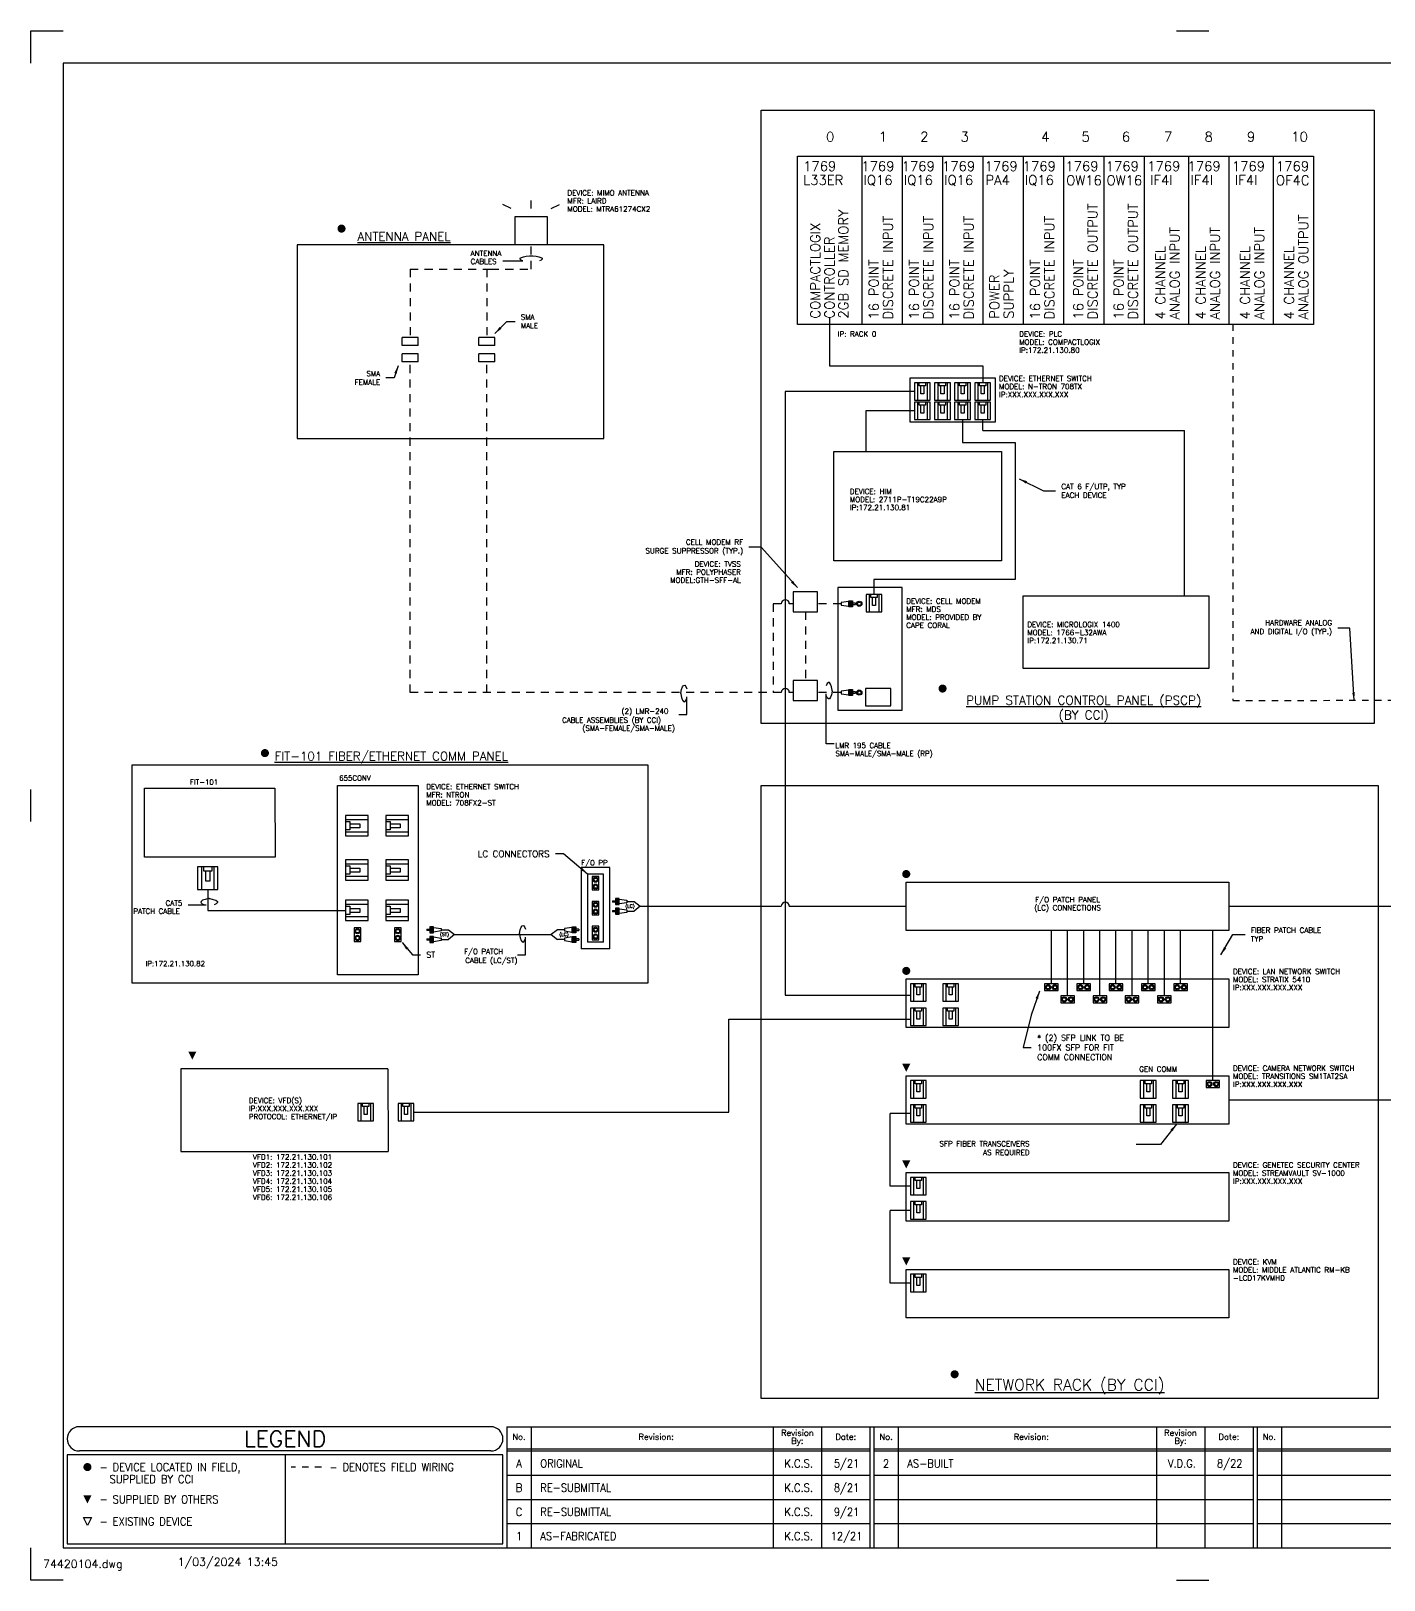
# Model space of a CAD drawing. Extents: x 0 to 36, y 0 to 24.
# Drawn here: x 0 to 20.97, y 0 to 24 of the extents above; entities that cross this region are included whole.
import ezdxf
from ezdxf.enums import TextEntityAlignment as Align
from ezdxf.lldxf.tags import DXFTag

# ---------------------------------------------------------------- set-up
doc = ezdxf.new("R2010")
doc.units = 0
doc.header["$LTSCALE"] = 0.5
doc.header["$MEASUREMENT"] = 0
doc.linetypes.add('HIDDEN', pattern=[0.375, 0.25, -0.125])
doc.linetypes.add('HIDDEN2', pattern=[0.1875, 0.125, -0.0625])
doc.layers.get('0').update_dxf_attribs({"linetype": 'CONTINUOUS'})
doc.layers.add('BORDER', color=2, linetype='CONTINUOUS')
doc.layers.add('CUT-MARK', color=5, linetype='CONTINUOUS')
doc.styles.add('ROMANS', font='ROMANS.shx')
doc.styles.get("Standard").update_dxf_attribs({"font": 'SIMPLEX'})
doc.linetypes.add('ETHERNET', pattern='A,0.5,-0.2,["ENET",Standard,S=0.1,R=0,X=-0.1,Y=-0.05],-0.45', length=1.15)
tags = doc.linetypes.add('FIBER', pattern='A,0.99,-0.2,["FO",Standard,S=0.2,R=0,X=0,Y=-0.1],-0.55', length=1.74).pattern_tags.tags
tags[6] = DXFTag(74, 10)
doc.linetypes.add('FIBER_OPTIC', pattern='A,0.5,-0.2,["FO",Standard,S=0.1,R=0,X=-0.1,Y=-0.05],-0.2', length=0.9)
doc.dimstyles.get("Standard").update_dxf_attribs({"dimtxt": 0.125, "dimasz": 0.125, "dimexe": 0.18, "dimexo": 0.0625, "dimgap": 0.09, "dimtad": 0, "dimtih": 1, "dimtoh": 1, "dimlfac": 4, "dimzin": 0, "dimdsep": 46, "dimtxsty": 'Standard', "dimcen": 0.09, "dimadec": 0, "dimazin": 0, "dimtfac": 1, "dimtofl": 0, "dimtmove": 0, "dimatfit": 3, "dimfxl": 0, "dimtolj": 1, "dimtzin": 0, "dimarcsym": 0})

# ---------------------------------------------------------------- blocks, each defined once
blk = doc.blocks.new('CUTMARK')
at = {"color": 5}
for p, q in [((0, 23.5), (0, 24)), ((0, 24), (0.5, 24)), ((17.75, 24), (18.25, 24)), ((0, 11.75), (0, 12.25)), ((0, 0), (0, 0.5)), ((0.5, 0), (0, 0)), ((17.75, 0), (18.25, 0))]:
    blk.add_line(p, q, dxfattribs=at)
blk = doc.blocks.new('FCIRLEG')
at = {"color": 5, "const_width": 0.0625}
blk.add_lwpolyline([(-0.03125, 0, 1), (0.03125, 0, 1)], format="xyb", close=True, dxfattribs=at)
blk = doc.blocks.new('FTRIULEG')
at = {"color": 5}
blk.add_solid([(0, 0.125), (0, 0.125), (-0.0625, 0), (0.0625, 0)], dxfattribs=at)
blk = doc.blocks.new('ENETCONTOP_LAY')
at = {"color": 0}
for p, q in [((-0.125, 0.156), (-0.125, -0.156)), ((0.219, 0.156), (-0.125, 0.156)), ((0.219, 0.094), (-0.125, 0.094)), ((0, 0.031), (0.156, 0.031)), ((0, -0.031), (0, 0.031)), ((0.156, -0.063), (0.156, 0.062)), ((0.156, 0.062), (0.219, 0.062)), ((0.219, -0.156), (0.219, 0.156)), ((0.219, -0.094), (-0.125, -0.094)), ((-0.125, -0.156), (0.219, -0.156)), ((0.156, -0.031), (0, -0.031)), ((0.219, -0.063), (0.156, -0.063))]:
    blk.add_line(p, q, dxfattribs=at)
blk = doc.blocks.new('StPort_LAY')
at = {"color": 0, "linetype": 'Continuous'}
for p, q in [((20.15625, 6.59375), (19.78125, 6.59375)), ((19.78125, 6.59375), (19.78125, 6.40625)), ((19.78125, 6.40625), (20.15625, 6.40625)), ((20.15625, 6.40625), (20.15625, 6.59375))]:
    blk.add_line(p, q, dxfattribs=at)
for centre, radius in [((19.875, 6.5), 0.07031), ((19.875, 6.5), 0.04688), ((19.875, 6.5), 0.04688), ((20.0625, 6.5), 0.07031), ((20.0625, 6.5), 0.04688)]:
    blk.add_circle(centre, radius, dxfattribs=at)
blk = doc.blocks.new('Lasso')
at = {"color": 5}
blk.add_line((0, -0.437), (0, -0.128), dxfattribs=at)
at = {"color": 5, "linetype": 'Continuous'}
blk.add_polyline3d([(0, -0.128, 0), (0.012, -0.156, 0), (0.026, -0.17, 0), (0.04, -0.168, 0), (0.054, -0.151, 0), (0.065, -0.119, 0), (0.073, -0.076, 0), (0.078, -0.026, 0), (0.078, 0.027, 0), (0.073, 0.077, 0), (0.065, 0.12, 0), (0.054, 0.151, 0), (0.04, 0.169, 0), (0.026, 0.171, 0), (0.012, 0.157, 0), (0, 0.129, 0)], dxfattribs=at)
blk = doc.blocks.new('11')
at = {"style": 'ROMANS', "width": 0.9}
for s, p in [('C', (7.562, 0.993)), ('K.C.S.', (11.896, 0.993)), ('9/21', (12.637, 0.993))]:
    blk.add_text(s, height=0.125, dxfattribs=at).set_placement(p, align=Align.CENTER)
blk.add_text('RE-SUBMITTAL', height=0.125, dxfattribs=at).set_placement((7.891, 0.993))
blk = doc.blocks.new('14')
at = {"style": 'ROMANS', "width": 0.9}
for s, p in [('1', (7.563, 0.618)), ('K.C.S.', (11.896, 0.618)), ('12/21', (12.637, 0.618))]:
    blk.add_text(s, height=0.125, dxfattribs=at).set_placement(p, align=Align.CENTER)
blk.add_text('AS-FABRICATED', height=0.125, dxfattribs=at).set_placement((7.891, 0.618))
blk = doc.blocks.new('DrawingName')
at = {"color": 0, "linetype": 'Continuous', "insert": (0.1875, 0.3125), "char_height": 0.125, "attachment_point": 1, "style": 'ROMANS'}
blk.add_mtext('74420104.dwg', dxfattribs=at)
blk = doc.blocks.new('dwgfilename')
at = {"color": 0, "linetype": 'Continuous'}
blk.add_blockref('DrawingName', (0, 0), dxfattribs=at)
blk = doc.blocks.new('dwgdate')
at = {"color": 0, "linetype": 'Continuous', "insert": (2.1875, 0.34375), "char_height": 0.125, "attachment_point": 1, "style": 'ROMANS'}
blk.add_mtext(' 1/03/2024 13:45', dxfattribs=at)
blk = doc.blocks.new('Drawing_Name_Date_Panel_Layout')
at = {"linetype": 'Continuous'}
for name in ['dwgfilename', 'dwgdate']:
    blk.add_blockref(name, (0, 0), dxfattribs=at)

msp = doc.modelspace()

# ---------------------------------------------------------------- linework, layer by layer
for p, q in [((11.312, 13.272), (11.312, 22.772)), ((11.312, 22.772), (20.812, 22.772)), ((20.812, 22.772), (20.812, 13.272)), ((7.75, 21.25), (7.75, 21.375)), ((7.438, 21.25), (7.312, 21.312)), ((7.5, 20.688), (7.5, 21.125)), ((7.5, 21.125), (8, 21.125)), ((8, 21.125), (8, 20.688)), ((8.062, 21.25), (8.187, 21.312)), ((8.875, 20.688), (4.125, 20.688)), ((4.125, 20.688), (4.125, 17.688)), ((8.875, 17.688), (8.875, 20.688)), ((5.75, 19.125), (5.75, 19.25)), ((6, 19.25), (5.75, 19.25)), ((6, 19.125), (6, 19.25)), ((6.938, 19.125), (6.938, 19.25)), ((7.188, 19.25), (6.938, 19.25)), ((7.188, 19.125), (7.188, 19.25)), ((6, 19.125), (5.75, 19.125)), ((5.75, 18.875), (5.75, 19)), ((6, 19), (5.75, 19)), ((6, 18.875), (6, 19)), ((7.188, 19.125), (6.938, 19.125)), ((6.938, 18.875), (6.938, 19)), ((7.188, 19), (6.938, 19)), ((7.188, 18.875), (7.188, 19)), ((6, 18.875), (5.75, 18.875)), ((7.188, 18.875), (6.938, 18.875)), ((13.625, 17.938), (13.625, 18.625)), ((13.625, 18.625), (13.875, 18.625)), ((13.875, 18.625), (14.938, 18.625)), ((14.938, 18.625), (14.938, 17.938)), ((14.938, 17.938), (13.625, 17.938)), ((4.125, 17.688), (8.875, 17.688)), ((12.438, 15.791), (12.438, 17.484)), ((12.438, 17.484), (15.039, 17.484)), ((15.039, 17.484), (15.039, 15.791)), ((15.039, 15.791), (12.438, 15.791)), ((12.5, 15.375), (12.5, 13.475)), ((13.5, 15.375), (12.5, 15.375)), ((13.5, 13.475), (13.5, 15.375)), ((12.188, 15.312), (11.812, 15.312)), ((11.812, 15.312), (11.812, 15)), ((12.188, 15), (12.188, 15.312)), ((12.776, 15.134), (12.776, 15.116)), ((15.375, 15.25), (18.25, 15.25)), ((15.375, 14.125), (15.375, 15.25)), ((18.25, 15.25), (18.25, 14.125)), ((11.812, 15), (12.188, 15)), ((12.188, 13.938), (11.812, 13.938)), ((11.812, 13.938), (11.812, 13.625)), ((12.188, 13.625), (12.188, 13.938)), ((18.25, 14.125), (15.375, 14.125)), ((12.776, 13.759), (12.776, 13.741)), ((11.812, 13.625), (12.188, 13.625)), ((12.5, 13.475), (13.5, 13.475)), ((20.812, 13.272), (11.312, 13.272)), ((9.562, 12.625), (1.562, 12.625)), ((1.562, 12.625), (1.562, 9.25)), ((9.562, 9.25), (9.562, 12.625)), ((1.758, 11.199), (1.758, 12.266)), ((1.758, 12.266), (3.78, 12.266)), ((3.78, 12.266), (3.782, 11.199)), ((4.75, 9.375), (4.75, 12.312)), ((4.75, 12.312), (6, 12.312)), ((6, 12.312), (6, 9.375)), ((11.312, 2.812), (11.312, 12.312)), ((11.312, 12.312), (20.875, 12.312)), ((20.875, 12.312), (20.875, 2.812)), ((3.782, 11.199), (1.758, 11.199)), ((8.971, 11.037), (8.525, 11.037)), ((8.871, 10.938), (8.625, 10.938)), ((13.562, 10.062), (13.562, 10.812)), ((13.562, 10.812), (16.062, 10.812)), ((16.062, 10.812), (18.562, 10.812)), ((18.562, 10.812), (18.562, 10.062)), ((9.009, 10.521), (9.009, 10.503)), ((9.009, 10.372), (9.009, 10.354)), ((6.134, 10.084), (6.134, 10.065)), ((8.491, 10.084), (8.491, 10.065)), ((6.134, 9.935), (6.134, 9.916)), ((8.491, 9.935), (8.491, 9.916)), ((8.871, 9.881), (8.625, 9.881)), ((18.562, 10.062), (13.562, 10.062)), ((8.971, 9.781), (8.525, 9.781)), ((6, 9.375), (4.75, 9.375)), ((1.562, 9.25), (9.562, 9.25)), ((13.562, 8.562), (13.562, 9.312)), ((13.562, 9.312), (16.062, 9.312)), ((16.062, 9.312), (18.562, 9.312)), ((18.562, 9.312), (18.562, 8.562)), ((18.562, 8.562), (13.562, 8.562)), ((5.531, 7.92), (2.321, 7.92)), ((2.321, 7.92), (2.321, 6.637)), ((5.531, 7.92), (5.532, 6.637)), ((13.562, 7.062), (13.562, 7.812)), ((13.562, 7.812), (16.062, 7.812)), ((16.062, 7.812), (18.562, 7.812)), ((18.562, 7.812), (18.562, 7.062)), ((18.562, 7.062), (13.562, 7.062)), ((2.321, 6.637), (5.532, 6.637)), ((13.562, 5.562), (13.562, 6.312)), ((13.562, 6.312), (16.062, 6.312)), ((16.062, 6.312), (18.562, 6.312)), ((18.562, 6.312), (18.562, 5.562)), ((18.562, 5.562), (13.562, 5.562)), ((13.562, 4.062), (13.562, 4.812)), ((13.562, 4.812), (16.062, 4.812)), ((16.062, 4.812), (18.562, 4.812)), ((18.562, 4.812), (18.562, 4.062)), ((18.562, 4.062), (13.562, 4.062)), ((20.875, 2.812), (11.312, 2.812))]:
    msp.add_line(p, q)
at = {"color": 0, "linetype": 'Continuous'}
for p, q in [((12.875, 22.062), (12.875, 19.454)), ((13.5, 22.062), (13.5, 19.454)), ((14.125, 22.062), (14.125, 19.454)), ((14.75, 22.062), (14.75, 19.454)), ((15.375, 22.062), (15.375, 19.454)), ((16, 22.062), (16, 19.454)), ((16.625, 22.062), (16.625, 19.454)), ((17.25, 22.062), (17.25, 19.454)), ((17.938, 22.062), (17.938, 19.454)), ((18.562, 22.062), (18.562, 19.454)), ((19.25, 22.062), (19.25, 19.454)), ((19.875, 22.062), (19.875, 19.454)), ((12.674, 15.162), (12.553, 15.144)), ((12.553, 15.144), (12.553, 15.106)), ((12.674, 15.172), (12.73, 15.172)), ((12.674, 15.078), (12.674, 15.172)), ((12.72, 15.162), (12.683, 15.162)), ((12.72, 15.144), (12.683, 15.144)), ((12.72, 15.125), (12.683, 15.125)), ((12.73, 15.172), (12.73, 15.078)), ((12.776, 15.134), (12.73, 15.134)), ((12.553, 15.106), (12.674, 15.088)), ((12.73, 15.078), (12.674, 15.078)), ((12.72, 15.106), (12.683, 15.106)), ((12.72, 15.088), (12.683, 15.088)), ((12.73, 15.116), (12.776, 15.116)), ((12.674, 13.787), (12.553, 13.769)), ((12.553, 13.769), (12.553, 13.731)), ((12.553, 13.731), (12.674, 13.713)), ((12.674, 13.797), (12.73, 13.797)), ((12.674, 13.703), (12.674, 13.797)), ((12.73, 13.703), (12.674, 13.703)), ((12.72, 13.787), (12.683, 13.787)), ((12.72, 13.769), (12.683, 13.769)), ((12.72, 13.75), (12.683, 13.75)), ((12.72, 13.731), (12.683, 13.731)), ((12.72, 13.713), (12.683, 13.713)), ((12.73, 13.797), (12.73, 13.703)), ((12.776, 13.759), (12.73, 13.759)), ((12.73, 13.741), (12.776, 13.741)), ((8.525, 11.037), (8.525, 9.781)), ((8.625, 10.938), (8.625, 9.881)), ((8.871, 9.881), (8.871, 10.938)), ((8.971, 9.781), (8.971, 11.037)), ((8.695, 10.515), (8.695, 10.304)), ((8.801, 10.515), (8.695, 10.515)), ((8.801, 10.304), (8.801, 10.515)), ((9.009, 10.521), (9.056, 10.521)), ((9.056, 10.503), (9.009, 10.503)), ((9.009, 10.372), (9.056, 10.372)), ((9.056, 10.354), (9.009, 10.354)), ((9.112, 10.559), (9.056, 10.559)), ((9.056, 10.559), (9.056, 10.465)), ((9.056, 10.465), (9.112, 10.465)), ((9.112, 10.41), (9.056, 10.41)), ((9.056, 10.41), (9.056, 10.316)), ((9.065, 10.549), (9.102, 10.549)), ((9.065, 10.531), (9.102, 10.531)), ((9.065, 10.512), (9.102, 10.512)), ((9.065, 10.493), (9.102, 10.493)), ((9.065, 10.475), (9.102, 10.475)), ((9.065, 10.4), (9.102, 10.4)), ((9.065, 10.382), (9.102, 10.382)), ((9.065, 10.363), (9.102, 10.363)), ((9.065, 10.344), (9.102, 10.344)), ((9.065, 10.326), (9.102, 10.326)), ((9.112, 10.465), (9.112, 10.559)), ((9.112, 10.549), (9.233, 10.531)), ((9.233, 10.493), (9.112, 10.475)), ((9.112, 10.316), (9.112, 10.41)), ((9.112, 10.4), (9.233, 10.382)), ((9.233, 10.344), (9.112, 10.326)), ((9.233, 10.531), (9.233, 10.493)), ((9.233, 10.382), (9.233, 10.344)), ((6.134, 10.084), (6.181, 10.084)), ((6.237, 10.121), (6.181, 10.121)), ((6.181, 10.121), (6.181, 10.028)), ((6.19, 10.112), (6.227, 10.112)), ((6.19, 10.093), (6.227, 10.093)), ((6.237, 10.028), (6.237, 10.121)), ((6.237, 10.112), (6.358, 10.093)), ((6.358, 10.093), (6.358, 10.056)), ((8.388, 10.112), (8.267, 10.093)), ((8.267, 10.093), (8.267, 10.056)), ((8.388, 10.121), (8.444, 10.121)), ((8.388, 10.028), (8.388, 10.121)), ((8.435, 10.112), (8.398, 10.112)), ((8.435, 10.093), (8.398, 10.093)), ((8.444, 10.121), (8.444, 10.028)), ((8.491, 10.084), (8.444, 10.084)), ((8.695, 10.304), (8.801, 10.304)), ((9.056, 10.316), (9.112, 10.316)), ((6.181, 10.065), (6.134, 10.065)), ((6.134, 9.935), (6.181, 9.935)), ((6.181, 9.916), (6.134, 9.916)), ((6.181, 10.028), (6.237, 10.028)), ((6.237, 9.972), (6.181, 9.972)), ((6.181, 9.972), (6.181, 9.879)), ((6.181, 9.879), (6.237, 9.879)), ((6.19, 10.074), (6.227, 10.074)), ((6.19, 10.056), (6.227, 10.056)), ((6.19, 10.037), (6.227, 10.037)), ((6.19, 9.963), (6.227, 9.963)), ((6.19, 9.944), (6.227, 9.944)), ((6.19, 9.926), (6.227, 9.926)), ((6.19, 9.907), (6.227, 9.907)), ((6.19, 9.888), (6.227, 9.888)), ((6.358, 10.056), (6.237, 10.037)), ((6.237, 9.879), (6.237, 9.972)), ((6.237, 9.963), (6.358, 9.944)), ((6.358, 9.907), (6.237, 9.888)), ((6.358, 9.944), (6.358, 9.907)), ((8.267, 10.056), (8.388, 10.037)), ((8.388, 9.963), (8.267, 9.944)), ((8.267, 9.944), (8.267, 9.907)), ((8.267, 9.907), (8.388, 9.888)), ((8.444, 10.028), (8.388, 10.028)), ((8.388, 9.972), (8.444, 9.972)), ((8.388, 9.879), (8.388, 9.972)), ((8.444, 9.879), (8.388, 9.879)), ((8.435, 10.074), (8.398, 10.074)), ((8.435, 10.056), (8.398, 10.056)), ((8.435, 10.037), (8.398, 10.037)), ((8.435, 9.963), (8.398, 9.963)), ((8.435, 9.944), (8.398, 9.944)), ((8.435, 9.926), (8.398, 9.926)), ((8.435, 9.907), (8.398, 9.907)), ((8.435, 9.888), (8.398, 9.888)), ((8.444, 10.065), (8.491, 10.065)), ((8.444, 9.972), (8.444, 9.879)), ((8.491, 9.935), (8.444, 9.935)), ((8.444, 9.916), (8.491, 9.916)), ((7.312, 0.562), (7.312, 1.937))]:
    msp.add_line(p, q, dxfattribs=at)
at = {"linetype": 'HIDDEN'}
for p, q in [((7.75, 20.312), (7.75, 20.688)), ((5.875, 20.312), (7.125, 20.312)), ((5.875, 20.312), (5.875, 19.25)), ((7.062, 20.312), (7.062, 19.25)), ((7.125, 20.312), (7.75, 20.312)), ((5.875, 13.75), (5.875, 18.875)), ((7.062, 13.75), (7.062, 18.875)), ((11.5, 15.125), (11.5, 13.75)), ((11.625, 15.125), (11.5, 15.125)), ((11.812, 15.125), (11.75, 15.125)), ((12.553, 15.125), (12.188, 15.125)), ((12, 15), (12, 13.938)), ((11.625, 13.75), (5.875, 13.75)), ((11.812, 13.75), (11.75, 13.75)), ((11.812, 13.75), (11.75, 13.75)), ((12.553, 13.75), (12.188, 13.75)), ((12.553, 13.75), (12.188, 13.75))]:
    msp.add_line(p, q, dxfattribs=at)
at = {"linetype": 'ETHERNET'}
for p, q in [((12.375, 19.562), (12.375, 18.812)), ((12.375, 18.812), (14.75, 18.812)), ((14.75, 18.812), (14.75, 18.562)), ((11.688, 18.414), (11.688, 9.062)), ((13.69, 18.414), (11.688, 18.414)), ((13.69, 18.115), (12.938, 18.115)), ((12.938, 18.115), (12.938, 17.484)), ((14.435, 17.979), (14.435, 17.625)), ((14.75, 17.812), (14.75, 17.979)), ((14.75, 17.812), (17.875, 17.812)), ((17.875, 15.25), (17.875, 17.812)), ((14.435, 17.625), (15.25, 17.625)), ((15.25, 17.625), (15.25, 15.5)), ((15.25, 15.5), (13.062, 15.5)), ((13.062, 15.5), (13.062, 15.271)), ((2.739, 10.699), (2.739, 10.375)), ((2.739, 10.375), (4.875, 10.375)), ((11.688, 9.062), (13.625, 9.062)), ((10.812, 7.25), (10.812, 8.688)), ((10.812, 8.688), (13.625, 8.688)), ((5.938, 7.25), (10.812, 7.25)), ((13.627, 7.226), (13.312, 7.226)), ((13.312, 6.101), (13.312, 7.226)), ((18.562, 7.438), (27.25, 7.438)), ((13.627, 6.101), (13.312, 6.101)), ((13.627, 5.726), (13.312, 5.726)), ((13.312, 4.601), (13.312, 5.726)), ((13.627, 4.601), (13.312, 4.601))]:
    msp.add_line(p, q, dxfattribs=at)
at = {"linetype": 'HIDDEN2'}
for p, q in [((18.625, 19.454), (18.625, 13.625)), ((18.625, 13.625), (24.313, 13.642)), ((4.5, 1.75), (4.031, 1.75))]:
    msp.add_line(p, q, dxfattribs=at)
at = {"color": 5}
for p, q in [((10.162, 13.41), (10.162, 13.685)), ((12.322, 12.955), (12.322, 13.729)), ((2.438, 10.463), (2.712, 10.463)), ((7.662, 9.688), (7.662, 9.962))]:
    msp.add_line(p, q, dxfattribs=at)
at = {"color": 0}
for p, q in [((13.321, 13.812), (12.929, 13.813)), ((12.929, 13.813), (12.929, 13.542)), ((13.321, 13.542), (13.321, 13.812)), ((12.929, 13.542), (13.321, 13.542)), ((7.125, 2.375), (0.75, 2.375)), ((0.562, 1.937), (0.562, 0.562)), ((7.312, 1.937), (0.562, 1.937)), ((7.125, 2), (0.75, 2)), ((3.938, 1.937), (3.938, 0.562)), ((0.562, 0.562), (7.312, 0.562))]:
    msp.add_line(p, q, dxfattribs=at)
at = {"linetype": 'FIBER'}
for p, q in [((10.037, 13.41), (10.162, 13.41)), ((12.447, 12.955), (12.322, 12.955)), ((7.537, 9.688), (7.662, 9.688))]:
    msp.add_line(p, q, dxfattribs=at)
at = {"linetype": 'FIBER_OPTIC'}
for p, q in [((9.233, 10.512), (9.344, 10.512)), ((9.233, 10.363), (9.344, 10.363)), ((9.344, 10.512), (9.438, 10.438)), ((9.438, 10.438), (9.344, 10.363)), ((9.438, 10.438), (11.625, 10.438)), ((11.75, 10.438), (13.562, 10.438)), ((18.562, 10.438), (24.375, 10.438)), ((6.358, 10.074), (6.469, 10.074)), ((6.358, 9.926), (6.469, 9.926)), ((6.469, 10.074), (6.562, 10)), ((6.562, 10), (6.469, 9.926)), ((6.562, 10), (8.062, 10)), ((8.156, 10.074), (8.062, 10)), ((8.062, 10), (8.156, 9.926)), ((8.267, 10.074), (8.156, 10.074)), ((8.267, 9.926), (8.156, 9.926)), ((15.812, 9.237), (15.812, 10.062)), ((16.062, 9.049), (16.062, 10.062)), ((16.312, 9.237), (16.312, 10.062)), ((16.562, 9.049), (16.562, 10.062)), ((16.812, 9.237), (16.812, 10.062)), ((17.062, 9.049), (17.062, 10.062)), ((17.312, 9.237), (17.312, 10.062)), ((17.562, 9.049), (17.562, 10.062)), ((17.812, 9.237), (17.812, 10.062)), ((18.312, 7.737), (18.312, 10.062))]:
    msp.add_line(p, q, dxfattribs=at)
at = {"color": 2}
for p, q in [((7.375, 2.375), (13.062, 2.375)), ((7.375, 2.375), (7.375, 0.5)), ((7.75, 2.375), (7.75, 0.5)), ((11.5, 2.375), (11.5, 0.5)), ((12.25, 2.375), (12.25, 0.5)), ((13, 2.375), (13, 0.5)), ((13.062, 2.375), (13.062, 0.5)), ((13.062, 2.375), (19, 2.375)), ((13.438, 2.375), (13.438, 0.5)), ((17.438, 2.375), (17.438, 0.5)), ((18.188, 2.375), (18.188, 0.5)), ((18.938, 2.375), (18.938, 0.5)), ((19, 2.375), (24.75, 2.375)), ((19, 2.375), (19, 0.5)), ((19.375, 2.375), (19.375, 0.5)), ((7.375, 2.031), (12.996, 2.031)), ((7.375, 2), (13, 2)), ((13.062, 2.031), (18.933, 2.031)), ((13.062, 2), (18.938, 2)), ((19, 2.031), (24.746, 2.031)), ((19, 2), (24.75, 2)), ((7.375, 1.625), (13, 1.625)), ((13.062, 1.625), (18.938, 1.625)), ((19, 1.625), (24.75, 1.625)), ((7.375, 1.25), (13, 1.25)), ((13.062, 1.25), (18.938, 1.25)), ((19, 1.25), (24.75, 1.25)), ((7.375, 0.875), (13, 0.875)), ((13.062, 0.875), (18.938, 0.875)), ((19, 0.875), (24.75, 0.875))]:
    msp.add_line(p, q, dxfattribs=at)
at = {"linetype": 'Continuous'}
for p, q in [((0.875, 0.844), (0.813, 0.969)), ((0.813, 0.969), (0.938, 0.969)), ((0.938, 0.969), (0.875, 0.844))]:
    msp.add_line(p, q, dxfattribs=at)
at = {"color": 0, "linetype": 'Continuous'}
msp.add_lwpolyline([(19.875, 19.454), (11.875, 19.454), (11.875, 22.062), (19.875, 22.062)], dxfattribs=at)
at = {"color": 5, "linetype": 'Continuous'}
for points in [[(10.068, 13.735, 0), (10.068, 13.742, 0), (10.079, 13.797, 0), (10.093, 13.838, 0), (10.111, 13.861, 0), (10.129, 13.863, 0), (10.147, 13.845, 0), (10.162, 13.809, 0)], [(10.068, 13.735, 0), (10.068, 13.728, 0), (10.079, 13.673, 0), (10.093, 13.632, 0), (10.111, 13.609, 0), (10.129, 13.607, 0), (10.147, 13.625, 0), (10.162, 13.662, 0)], [(12.416, 13.779, 0), (12.416, 13.786, 0), (12.405, 13.841, 0), (12.391, 13.882, 0), (12.373, 13.905, 0), (12.355, 13.907, 0), (12.337, 13.889, 0), (12.322, 13.853, 0)], [(12.416, 13.779, 0), (12.416, 13.772, 0), (12.405, 13.717, 0), (12.391, 13.676, 0), (12.373, 13.653, 0), (12.355, 13.651, 0), (12.337, 13.669, 0), (12.322, 13.706, 0)], [(2.762, 10.557, 0), (2.755, 10.557, 0), (2.7, 10.546, 0), (2.659, 10.532, 0), (2.636, 10.514, 0), (2.634, 10.496, 0), (2.652, 10.478, 0), (2.689, 10.463, 0)], [(2.762, 10.557, 0), (2.769, 10.557, 0), (2.824, 10.546, 0), (2.865, 10.532, 0), (2.888, 10.514, 0), (2.89, 10.496, 0), (2.872, 10.478, 0), (2.836, 10.463, 0)], [(7.568, 10.012, 0), (7.568, 10.019, 0), (7.579, 10.074, 0), (7.593, 10.115, 0), (7.611, 10.138, 0), (7.629, 10.14, 0), (7.647, 10.122, 0), (7.662, 10.086, 0)], [(7.568, 10.012, 0), (7.568, 10.005, 0), (7.579, 9.95, 0), (7.593, 9.909, 0), (7.611, 9.886, 0), (7.629, 9.884, 0), (7.647, 9.902, 0), (7.662, 9.939, 0)]]:
    msp.add_polyline3d(points, dxfattribs=at)
at = {"color": 0, "linetype": 'Continuous'}
for centre, radius in [((12.835, 15.125), 0.0396), ((12.835, 15.125), 0.0264), ((12.835, 13.75), 0.0396), ((12.835, 13.75), 0.0264), ((8.748, 10.462), 0.0396), ((8.748, 10.357), 0.0396), ((8.748, 10.462), 0.0264), ((8.748, 10.357), 0.0264), ((8.748, 10.357), 0.0264)]:
    msp.add_circle(centre, radius, dxfattribs=at)
for centre in [(11.688, 15.125), (11.688, 13.75), (11.688, 10.438)]:
    msp.add_arc(centre, 0.0625, 0, 180)
at = {"color": 0}
for centre, start, end in [((0.75, 2.187), 90, 270), ((7.125, 2.187), 270, 90)]:
    msp.add_arc(centre, 0.188, start, end, dxfattribs=at)
at = {"layer": 'BORDER', "color": 2}
for p, q in [((35.5, 23.5), (0.5, 23.5)), ((0.5, 23.5), (0.5, 0.5)), ((0.5, 0.5), (35.5, 0.5))]:
    msp.add_line(p, q, dxfattribs=at)

# ---------------------------------------------------------------- block references
at = {"color": 0, "linetype": 'Continuous'}
for p in [(4.812, 20.938), (14.125, 13.812), (3.625, 12.812), (13.562, 10.938), (13.562, 9.438), (14.312, 3.188), (0.875, 1.75)]:
    msp.add_blockref('FCIRLEG', p, dxfattribs=at)
at = {"xscale": -1, "rotation": 270}
msp.add_blockref('Lasso', (7.75, 20.438), dxfattribs=at)
at = {"linetype": 'Continuous'}
for name, p, xscale, yscale, zscale, rotation in [('ENETCONTOP_LAY', (13.812, 18.377), 0.7870078023658564, 0.7870078023658564, 0.7870078023658564, 89.99999999999997), ('ENETCONTOP_LAY', (14.123, 18.377), 0.7870078023658564, 0.7870078023658564, 0.7870078023658564, 89.99999999999997), ('ENETCONTOP_LAY', (14.435, 18.377), 0.7870078023658564, 0.7870078023658564, 0.7870078023658564, 89.99999999999997), ('ENETCONTOP_LAY', (14.746, 18.377), 0.7870078023658564, 0.7870078023658564, 0.7870078023658564, 89.99999999999997), ('ENETCONTOP_LAY', (13.812, 18.078), 0.7870078023658564, 0.7870078023658564, 0.7870078023658564, 89.99999999999997), ('ENETCONTOP_LAY', (14.123, 18.078), 0.7870078023658564, 0.7870078023658564, 0.7870078023658564, 89.99999999999997), ('ENETCONTOP_LAY', (14.435, 18.078), 0.7870078023658564, 0.7870078023658564, 0.7870078023658564, 89.99999999999997), ('ENETCONTOP_LAY', (14.746, 18.078), 0.7870078023658564, 0.7870078023658564, 0.7870078023658564, 89.99999999999997), ('ENETCONTOP_LAY', (13.062, 15.098), 0.7870078023658564, 0.7870078023658564, 0.7870078023658564, 89.99999999999997), ('ENETCONTOP_LAY', (5.096, 11.687), 1.010171202327458, 1.010171202327458, 1.010171202327458, 179.9999999999999), ('ENETCONTOP_LAY', (5.721, 11.687), 1.010171202327458, 1.010171202327458, 1.010171202327458, 179.9999999999999), ('ENETCONTOP_LAY', (2.739, 10.826), 1.010171202327458, 1.010171202327458, 1.010171202327458, 89.99999999999997), ('ENETCONTOP_LAY', (5.096, 11), 1.010171202327458, 1.010171202327458, 1.010171202327458, 179.9999999999999), ('ENETCONTOP_LAY', (5.721, 11), 1.010171202327458, 1.010171202327458, 1.010171202327458, 179.9999999999999), ('StPort_LAY', (12.409, -0.45), 0.5632103180567406, 0.5632103180567406, 0.5632103180567406, 89.99999999999999), ('ENETCONTOP_LAY', (5.096, 10.375), 1.010171202327458, 1.010171202327458, 1.010171202327458, 179.9999999999999), ('ENETCONTOP_LAY', (5.721, 10.375), 1.010171202327458, 1.010171202327458, 1.010171202327458, 179.9999999999999), ('StPort_LAY', (8.72, -1.247), 0.5632103180567406, 0.5632103180567406, 0.5632103180567406, 89.99999999999999), ('StPort_LAY', (9.345, -1.247), 0.5632103180567406, 0.5632103180567406, 0.5632103180567406, 89.99999999999999), ('StPort_LAY', (12.409, -1.224), 0.5632103180567406, 0.5632103180567406, 0.5632103180567406, 89.99999999999999), ('ENETCONTOP_LAY', (13.75, 9.065), 0.7870078023658564, 0.7870078023658564, 0.7870078023658564, 89.99999999999997), ('ENETCONTOP_LAY', (14.25, 9.065), 0.7870078023658564, 0.7870078023658564, 0.7870078023658564, 89.99999999999997), ('StPort_LAY', (27.059, 12.845), 0.5632103180567406, 0.5632103180567406, 0.5632103180567406, 180), ('StPort_LAY', (27.559, 12.845), 0.5632103180567406, 0.5632103180567406, 0.5632103180567406, 180), ('StPort_LAY', (28.059, 12.845), 0.5632103180567406, 0.5632103180567406, 0.5632103180567406, 180), ('StPort_LAY', (28.559, 12.845), 0.5632103180567406, 0.5632103180567406, 0.5632103180567406, 180), ('StPort_LAY', (29.059, 12.845), 0.5632103180567406, 0.5632103180567406, 0.5632103180567406, 180), ('StPort_LAY', (27.309, 12.657), 0.5632103180567406, 0.5632103180567406, 0.5632103180567406, 180), ('StPort_LAY', (27.809, 12.657), 0.5632103180567406, 0.5632103180567406, 0.5632103180567406, 180), ('StPort_LAY', (28.309, 12.657), 0.5632103180567406, 0.5632103180567406, 0.5632103180567406, 180), ('StPort_LAY', (28.809, 12.657), 0.5632103180567406, 0.5632103180567406, 0.5632103180567406, 180), ('ENETCONTOP_LAY', (13.75, 8.69), 0.7870078023658564, 0.7870078023658564, 0.7870078023658564, 89.99999999999997), ('ENETCONTOP_LAY', (14.25, 8.69), 0.7870078023658564, 0.7870078023658564, 0.7870078023658564, 89.99999999999997), ('ENETCONTOP_LAY', (13.75, 7.565), 0.7870078023658564, 0.7870078023658564, 0.7870078023658564, 89.99999999999997), ('ENETCONTOP_LAY', (17.312, 7.565), 0.7870078023658564, 0.7870078023658564, 0.7870078023658564, 89.99999999999997), ('ENETCONTOP_LAY', (17.812, 7.565), 0.7870078023658564, 0.7870078023658564, 0.7870078023658564, 89.99999999999997), ('StPort_LAY', (29.559, 11.345), 0.5632103180567406, 0.5632103180567406, 0.5632103180567406, 180), ('ENETCONTOP_LAY', (5.185, 7.213), 0.7870078023658564, 0.7870078023658564, 0.7870078023658564, 89.99999999999997), ('ENETCONTOP_LAY', (5.81, 7.213), 0.7870078023658564, 0.7870078023658564, 0.7870078023658564, 89.99999999999997), ('ENETCONTOP_LAY', (13.75, 7.19), 0.7870078023658564, 0.7870078023658564, 0.7870078023658564, 89.99999999999997), ('ENETCONTOP_LAY', (17.312, 7.19), 0.7870078023658564, 0.7870078023658564, 0.7870078023658564, 89.99999999999997), ('ENETCONTOP_LAY', (17.812, 7.19), 0.7870078023658564, 0.7870078023658564, 0.7870078023658564, 89.99999999999997), ('ENETCONTOP_LAY', (13.75, 6.065), 0.7870078023658564, 0.7870078023658564, 0.7870078023658564, 89.99999999999997), ('ENETCONTOP_LAY', (13.75, 5.69), 0.7870078023658564, 0.7870078023658564, 0.7870078023658564, 89.99999999999997), ('ENETCONTOP_LAY', (13.75, 4.565), 0.7870078023658564, 0.7870078023658564, 0.7870078023658564, 89.99999999999997)]:
    msp.add_blockref(name, p, dxfattribs=dict(at, xscale=xscale, yscale=yscale, zscale=zscale, rotation=rotation))
at = {"rotation": 180}
for p in [(2.5, 8.187), (13.562, 8), (13.562, 6.5), (13.562, 5), (0.875, 1.312)]:
    msp.add_blockref('FTRIULEG', p, dxfattribs=at)
for name in ['11', '14', 'Drawing_Name_Date_Panel_Layout']:
    msp.add_blockref(name, (0, 0))
at = {"layer": 'CUT-MARK'}
msp.add_blockref('CUTMARK', (0, 0), dxfattribs=at)

# ---------------------------------------------------------------- texts
at = {"color": 0, "linetype": 'Continuous', "style": 'ROMANS'}
for s, height, p in [('0', 0.15, (12.319, 22.286)), ('1', 0.15, (13.137, 22.286)), ('2', 0.15, (13.779, 22.286)), ('3', 0.15, (14.404, 22.286)), ('4', 0.15, (15.654, 22.286)), ('5', 0.15, (16.279, 22.286)), ('6', 0.15, (16.904, 22.286)), ('7', 0.15, (17.557, 22.286)), ('8', 0.15, (18.185, 22.286)), ('9', 0.15, (18.841, 22.286)), ('10', 0.15, (19.529, 22.286)), ('1769', 0.15, (11.964, 21.83)), ('1769', 0.15, (12.866, 21.83)), ('1769', 0.15, (13.491, 21.83)), ('1769', 0.15, (14.116, 21.83)), ('1769', 0.15, (14.775, 21.83)), ('1769', 0.15, (15.366, 21.83)), ('1769', 0.15, (16.028, 21.83)), ('1769', 0.15, (16.653, 21.83)), ('1769', 0.15, (17.295, 21.83)), ('1769', 0.15, (17.92, 21.83)), ('1769', 0.15, (18.607, 21.83)), ('1769', 0.15, (19.29, 21.83)), ('L33ER', 0.15, (11.964, 21.615)), ('IQ16', 0.15, (12.901, 21.615)), ('IQ16', 0.15, (13.526, 21.615)), ('IQ16', 0.15, (14.151, 21.615)), ('PA4', 0.15, (14.789, 21.615)), ('IQ16', 0.15, (15.401, 21.615)), ('OW16', 0.15, (16.04, 21.611)), ('OW16', 0.15, (16.665, 21.611)), ('IF4I', 0.15, (17.343, 21.615)), ('IF4I', 0.15, (17.968, 21.615)), ('IF4I', 0.15, (18.656, 21.615)), ('OF4C', 0.15, (19.29, 21.611)), ('DEVICE: MIMO ANTENNA', 0.0812, (8.312, 21.451)), ('MFR: LAIRD', 0.0812, (8.312, 21.326)), ('MODEL: MTRA61274CX2', 0.0812, (8.312, 21.201)), ('ANTENNA', 0.0812, (6.812, 20.514)), ('CABLES', 0.0812, (6.812, 20.389)), ('IP: RACK 0', 0.0812, (12.5, 19.264)), ('DEVICE: PLC', 0.0812, (15.312, 19.264)), ('MODEL: COMPACTLOGIX', 0.0812, (15.312, 19.139)), ('IP:172.21.130.80', 0.0812, (15.312, 19.014)), ('DEVICE: ETHERNET SWITCH', 0.0812, (15, 18.576)), ('MODEL: N-TRON 708TX', 0.0812, (15, 18.451)), ('IP:XXX.XXX.XXX.XXX', 0.0812, (15, 18.326)), ('DEVICE: HIM', 0.0812, (12.688, 16.826)), ('MODEL: 2711P-T19C22A9P', 0.0812, (12.688, 16.701)), ('IP:172.21.130.81', 0.0812, (12.688, 16.576)), ('DEVICE: CELL MODEM', 0.0812, (13.562, 15.126)), ('MFR: MDS', 0.0812, (13.562, 15.001)), ('MODEL: PROVIDED BY', 0.0812, (13.562, 14.876)), ('CAPE CORAL', 0.0812, (13.562, 14.751)), ('DEVICE: MICROLOGIX 1400', 0.0812, (15.438, 14.764)), ('MODEL: 1766-L32AWA', 0.0812, (15.438, 14.639)), ('IP:172.21.130.71', 0.0812, (15.438, 14.514)), ('(2) LMR-240', 0.08, (9.15, 13.421)), ('CABLE ASSEMBLIES (BY CCI)', 0.08, (8.23, 13.283)), ('(SMA-FEMALE/SMA-MALE)', 0.08, (8.543, 13.158)), ('LMR 195 CABLE', 0.08, (12.464, 12.89)), ('%%UFIT-101 FIBER/ETHERNET COMM PANEL', 0.1346, (3.775, 12.698)), ('SMA-MALE/SMA-MALE (RP)', 0.08, (12.464, 12.765)), ('FIT-101', 0.08, (2.462, 12.323)), ('655CONV', 0.08, (4.775, 12.385)), ('DEVICE: ETHERNET SWITCH', 0.0812, (6.125, 12.251)), ('MFR: NTRON', 0.0812, (6.125, 12.126)), ('MODEL: 708FX2-ST', 0.0812, (6.125, 12.001)), ('F/O PP', 0.08, (8.525, 11.073)), ('PATCH CABLE', 0.08, (1.587, 10.323)), ('CAT5', 0.08, (2.087, 10.448)), ('F/O PATCH', 0.08, (6.712, 9.698)), ('CABLE (LC/ST)', 0.08, (6.73, 9.56)), ('IP:172.21.130.82', 0.08, (1.775, 9.51)), ('DEVICE: LAN NETWORK SWITCH', 0.0812, (18.625, 9.389)), ('MODEL: STRATIX 5410', 0.0812, (18.625, 9.264)), ('IP:XXX.XXX.XXX.XXX', 0.0812, (18.625, 9.139)), ('GEN COMM', 0.0812, (17.172, 7.875)), ('DEVICE: CAMERA NETWORK SWITCH', 0.0812, (18.625, 7.889)), ('MODEL: TRANSITIONS SM1TAT2SA', 0.0812, (18.625, 7.764)), ('IP:XXX.XXX.XXX.XXX', 0.0812, (18.625, 7.639)), ('DEVICE: VFD(S)', 0.0812, (3.375, 7.389)), ('IP:XXX.XXX.XXX.XXX', 0.0812, (3.375, 7.264)), ('PROTOCOL: ETHERNET/IP', 0.0812, (3.375, 7.139)), ('VFD1: 172.21.130.101', 0.0812, (3.438, 6.514)), ('VFD2: 172.21.130.102', 0.0812, (3.438, 6.389)), ('VFD3: 172.21.130.103', 0.0812, (3.438, 6.264)), ('DEVICE: GENETEC SECURITY CENTER', 0.0812, (18.625, 6.389)), ('MODEL: STREAMVAULT SV-1000', 0.0812, (18.625, 6.264)), ('VFD4: 172.21.130.104', 0.0812, (3.438, 6.139)), ('VFD5: 172.21.130.105', 0.0812, (3.438, 6.014)), ('IP:XXX.XXX.XXX.XXX', 0.0812, (18.625, 6.139)), ('VFD6: 172.21.130.106', 0.0812, (3.438, 5.889)), ('DEVICE: KVM', 0.0812, (18.625, 4.889)), ('MODEL: MIDDLE ATLANTIC RM-KB', 0.0812, (18.625, 4.764)), ('-LCD17KVMHD', 0.0812, (18.625, 4.639))]:
    msp.add_text(s, height=height, dxfattribs=at).set_placement(p)
for s, p in [('2GB SD MEMORY', (12.663, 19.544)), ('DISCRETE INPUT', (13.355, 19.529)), ('DISCRETE INPUT', (13.98, 19.529)), ('DISCRETE INPUT', (14.605, 19.529)), ('DISCRETE INPUT', (15.855, 19.529)), ('DISCRETE OUTPUT', (16.524, 19.529)), ('DISCRETE OUTPUT', (17.149, 19.529)), ('ANALOG OUTPUT', (19.791, 19.529)), ('COMPACTLOGIX', (12.227, 19.544)), ('ANALOG INPUT', (17.797, 19.529)), ('ANALOG INPUT', (18.422, 19.529)), ('ANALOG INPUT', (19.109, 19.529)), ('CONTROLLER', (12.448, 19.544)), ('4 CHANNEL', (17.576, 19.529)), ('4 CHANNEL', (18.201, 19.529)), ('4 CHANNEL', (18.888, 19.529)), ('4 CHANNEL', (19.57, 19.529)), ('16 POINT', (13.134, 19.529)), ('16 POINT', (13.759, 19.529)), ('16 POINT', (14.384, 19.529)), ('16 POINT', (15.634, 19.529)), ('16 POINT', (16.303, 19.529)), ('16 POINT', (16.928, 19.529)), ('POWER', (15.003, 19.54)), ('SUPPLY', (15.224, 19.54))]:
    msp.add_text(s, height=0.15, rotation=90, dxfattribs=at).set_placement(p)
for s, height, p in [('%%UANTENNA PANEL', 0.1346, (5.781, 20.75)), ('%%UPUMP STATION CONTROL PANEL (PSCP)', 0.13642, (16.312, 13.562)), ('(BY CCI)', 0.1364, (16.312, 13.335)), ('F/O PATCH PANEL', 0.0812, (16.062, 10.5)), ('(LC) CONNECTIONS', 0.0812, (16.062, 10.375)), ('%%UNETWORK RACK (BY CCI)', 0.17534, (16.094, 2.938))]:
    msp.add_text(s, height=height, dxfattribs=at).set_placement(p, align=Align.CENTER)
for s, p in [('MFR: POLYPHASER', (11, 15.576)), ('DEVICE: TVSS', (11, 15.701)), ('MODEL:GTH-SFF-AL', (11, 15.451))]:
    msp.add_text(s, height=0.0812, dxfattribs=at).set_placement(p, align=Align.RIGHT)
at = {"style": 'ROMANS'}
for s, p in [('(LC)', (9.282, 10.416)), ('(ST)', (6.407, 9.978)), ('(LC)', (8.259, 9.978))]:
    msp.add_text(s, height=0.0506, dxfattribs=at).set_placement(p, align=Align.CENTER)
at = {"color": 0, "style": 'ROMANS'}
msp.add_text('LEGEND', height=0.25, dxfattribs=at).set_placement((3.938, 2.062), align=Align.CENTER)
at = {"color": 2, "style": 'ROMANS'}
for s, p in [('No.', (7.562, 2.219)), ('Revision:', (9.688, 2.219)), ('Revision', (11.875, 2.281)), ('By:', (11.875, 2.156)), ('Date:', (12.625, 2.219)), ('No.', (13.25, 2.219)), ('Revision:', (15.5, 2.219)), ('Revision', (17.812, 2.281)), ('By:', (17.812, 2.156)), ('Date:', (18.562, 2.219)), ('No.', (19.188, 2.219))]:
    msp.add_text(s, height=0.0938, dxfattribs=at).set_placement(p, align=Align.MIDDLE_CENTER)
at = {"style": 'ROMANS', "width": 0.9}
for s, p in [('- DEVICE LOCATED IN FIELD,', (1.063, 1.687)), ('- DENOTES FIELD WIRING', (4.625, 1.687)), ('ORIGINAL', (7.891, 1.743)), ('AS-BUILT', (13.579, 1.743)), ('  SUPPLIED BY CCI', (1.063, 1.5)), ('RE-SUBMITTAL', (7.891, 1.368)), ('- SUPPLIED BY OTHERS', (1.063, 1.187)), ('- EXISTING DEVICE', (1.063, 0.844))]:
    msp.add_text(s, height=0.125, dxfattribs=at).set_placement(p)
for s, p in [('A', (7.562, 1.743)), ('K.C.S.', (11.896, 1.743)), ('5/21', (12.637, 1.743)), ('2', (13.25, 1.743)), ('V.D.G.', (17.833, 1.743)), ('8/22', (18.575, 1.743)), ('B', (7.562, 1.368)), ('K.C.S.', (11.896, 1.368)), ('8/21', (12.637, 1.368))]:
    msp.add_text(s, height=0.125, dxfattribs=at).set_placement(p, align=Align.CENTER)
for s, insert, char_height, attachment_point in [('SMA\\PMALE', (7.59, 19.5), 0.08, 4), ('SMA \\PFEMALE', (5.41, 18.625), 0.08, 6), ('CAT 6 F/UTP, TYP\\PEACH DEVICE', (15.965, 16.875), 0.0812, 4), ('CELL MODEM RF\\PSURGE SUPPRESSOR (TYP.)', (11.035, 16), 0.0812, 6), ('HARDWARE ANALOG\\PAND DIGITAL I/O (TYP.)', (20.16, 14.75), 0.0812, 6), ('LC CONNECTORS', (8.035, 11.25), 0.1, 6), ('FIBER PATCH CABLE\\PTYP', (18.902, 10), 0.0812, 4), ('ST', (6.125, 9.688), 0.09, 4), ('* (2) SFP LINK TO BE \\P100FX SFP FOR FIT\\PCOMM CONNECTION', (15.59, 8.25), 0.09, 4), ('\\A1;SFP FIBER TRANSCEIVERS \\PAS REQUIRED', (15.473, 6.688), 0.0812, 6)]:
    msp.add_mtext(s, dxfattribs=dict(insert=insert, char_height=char_height, attachment_point=attachment_point))

# ---------------------------------------------------------------- leaders
at = {"annotation_type": 0, "has_hookline": 1}
for points, hookline_direction, text_width in [([(7.188, 19.312), (7.375, 19.5), (7.5, 19.5)], 0, 0.29), ([(5.688, 18.812), (5.625, 18.625), (5.5, 18.625)], 1, 0.43), ([(15.312, 17.062), (15.688, 16.875), (15.875, 16.875)], 0, 1.164), ([(11.875, 15.375), (11.312, 16), (11.125, 16)], 1, 1.694), ([(20.5, 13.625), (20.438, 14.75), (20.25, 14.75)], 1, 1.465), ([(8.625, 10.938), (8.25, 11.25), (8.125, 11.25)], 1, 1.233), ([(5.75, 9.875), (5.91, 9.688), (6.035, 9.688)], 0, 0.146), ([(18.438, 9.688), (18.625, 10), (18.812, 10)], 0, 1.249), ([(15.625, 9.125), (15.5, 8.75), (15.375, 8.25), (15.5, 8.25)], 0, 1.543), ([(17.75, 7.062), (17.5, 6.75), (17.125, 6.75)], 1, 1.581)]:
    msp.add_leader(points, dimstyle='Standard', dxfattribs=dict(at, hookline_direction=hookline_direction, text_width=text_width))

doc.saveas('drawing.dxf')
